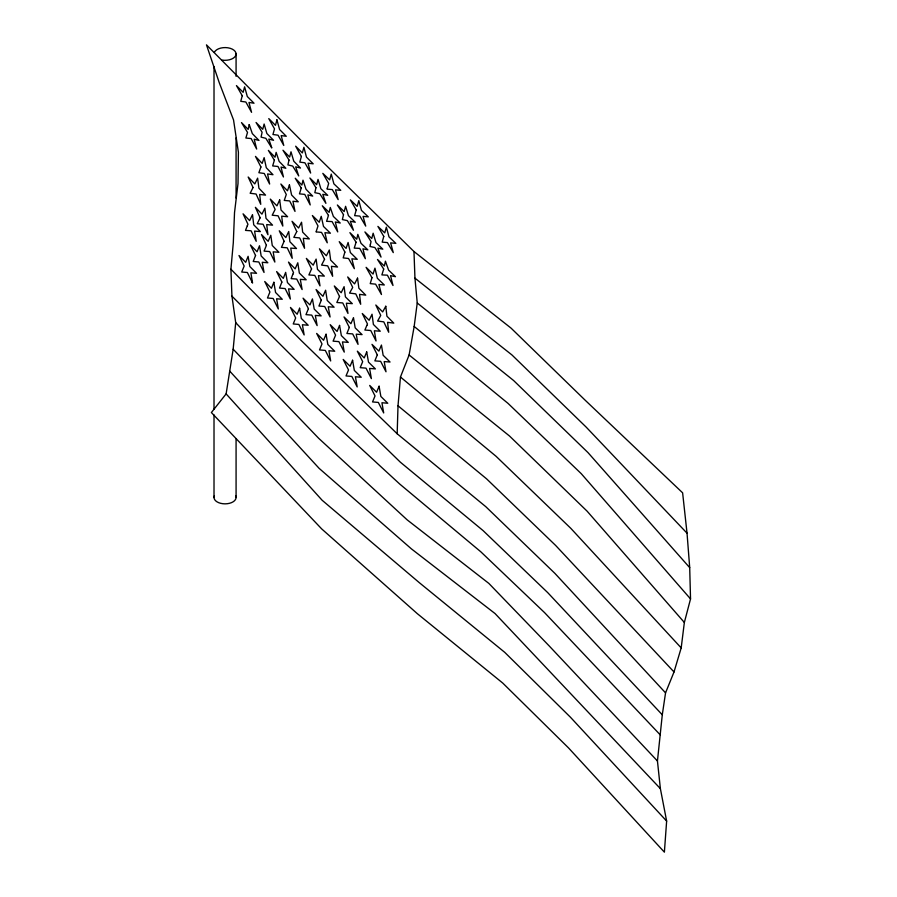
<?xml version="1.0" encoding="UTF-8"?>
<svg xmlns="http://www.w3.org/2000/svg" width="897" height="897" viewBox="0 0 897 897"><rect width="100%" height="100%" fill="white"/><g stroke="black" fill="none" stroke-linecap="round" stroke-linejoin="round"><path stroke-width="1.35" d="M665.552 692.865L554.884 573.362L485.804 506.693L397.169 433.767L398.01 405.792L400.454 377.032L409.099 354.988L414.167 326.463L417.24 302.984L414.952 278.16L413.977 251.53L310.956 150.393L206.467 44.85L219.317 82.872L233.534 119.94L238.411 152.288L238.008 183.571L234.521 212.634L233.298 242.84L230.91 269.235L231.942 296.167L235.709 322.64L233.164 349.213L226.122 393.884L211.389 412.542L321.653 528.882L417.262 613.615L502.78 683.099L568.53 747.919L664.385 852.15L666.639 821.08L660.383 788.654L657.445 760.992L662.289 714.797L665.552 692.865L674.017 671.965L681.193 647.903L684.355 622.473L690.533 598.927L689.703 567.655L687.035 533.188L682.617 492.823L585.315 400.354L511.055 328.123L413.977 251.53M316.103 231.74L318.009 225.943L312.38 215.515L319.242 222.265L321.238 216.323L323.503 226.448L330.399 233.198L324.905 232.704L327.259 242.807L321.507 232.39L316.271 231.908M252.158 282.185L252.573 283.015L247.381 272.509L241.73 272.026L244.175 266.028L238.994 255.522L245.688 262.316L248.11 256.318L249.826 266.51L256.531 273.305L250.88 272.823L252.461 282.364M271.634 147.713L265.826 138.317L261.061 137.106L262.103 132.274L256.06 122.485L262.743 129.291L264.122 124.021L266.869 133.496L273.551 140.291L268.786 139.08L271.769 147.814M414.952 278.16L511.907 354.92L586.178 427.118L687.035 533.188M417.24 302.984L513.622 380.53L587.995 452.604L689.703 567.655M409.099 354.988L509.518 436.02L587.098 511.167L684.355 622.473M414.167 326.463L508.027 403.381L581.222 473.65L690.533 598.927M398.01 405.792L486.566 478.83L555.669 545.477L674.017 671.965M400.454 377.032L496.041 456.281L570.795 528.322L681.193 647.903M397.169 433.767L301.235 340.535L230.91 269.235M231.942 296.167L310.844 374.868L400.354 462.19L483.046 530.564L547.753 592.659L662.289 714.797M233.164 349.213L318.682 438.308L407.171 519.868L488.854 583.409L549.368 646.12L657.445 760.992M660.327 734.968L544.602 612.662L480.792 551.778L399.77 484.077L309.611 401.06L235.709 322.64M660.383 788.654L495.054 613.559L411.465 548.919L319.119 468.346L229.643 371.044M666.639 821.08L570.481 717.264L504.776 652.377L419.381 582.725L322.135 500.257L226.122 393.884M236.079 53.943L236.079 76.335M236.079 137.891L236.079 198.058M236.079 438.711L236.079 497.476M214.013 66.535L214.013 409.335M214.013 414.93L214.013 497.476M235.698 495.828A11.033 6.369 0 0 1 225.046 503.845A11.033 6.369 0 0 1 214.394 495.828M214.394 52.295A11.033 6.369 0 0 1 227.905 47.799A11.033 6.369 0 0 1 235.698 55.592A11.033 6.369 0 0 1 222.187 60.099M289.013 160.014L287.926 164.902L292.725 166.091L298.723 175.935L295.685 166.831L300.473 168.042L293.79 161.236L290.998 151.806L289.653 157.031L282.97 150.236L289.013 160.014M249.231 124.582L248.189 129.403L241.506 122.597L247.527 132.397L245.868 138.026L251.171 138.564L256.665 149.059L254.187 139.226L258.986 140.425L252.315 133.608L249.231 124.582M370.371 244.567L369.945 246.473L374.856 247.527L381.046 257.103L377.895 248.155L382.817 249.175L375.978 242.582L373.152 233.22L371.75 238.512L364.911 231.919L371.055 241.562L370.371 244.567M328.47 215.392L326.598 221.312L332.092 221.593L337.732 231.908L335.332 221.963L340.232 223.028L333.381 216.457L330.287 207.454L329.154 212.376L322.303 205.783L328.47 215.392M356.087 242.224L354.237 248.11L359.731 248.379L365.359 258.706L362.949 248.794L367.848 249.859L360.986 243.289L357.825 234.364L356.748 239.23L349.897 232.648L356.087 242.224M383.703 269.055L381.875 274.908L387.369 275.177L392.998 285.493L390.554 275.626L395.454 276.691L388.603 270.12L385.43 261.206L384.365 266.05L377.502 259.48L383.703 269.055M274.381 160.238L272.666 165.934L277.958 166.472L283.452 176.978L281.041 167.066L285.84 168.266L279.169 161.438L276.141 152.355L275.054 157.222L268.382 150.404L274.381 160.238M301.235 188.078L299.452 193.864L304.756 194.391L310.205 204.953L307.895 194.896L312.694 196.107L306.023 189.278L302.995 180.185L301.908 185.062L295.236 178.245L301.235 188.078M315.957 187.731L314.825 192.664L319.758 193.685L325.903 203.339L322.797 194.324L327.719 195.344L320.879 188.751L318.031 179.4L316.652 184.67L309.869 177.998L315.957 187.731M343.506 214.641L342.374 219.586L347.307 220.606L353.452 230.249L350.346 221.234L355.268 222.254L348.428 215.661L345.592 206.31L344.201 211.591L337.362 204.998L343.506 214.641M276.926 119.839L275.469 125.345L268.775 118.606L274.504 128.843L272.946 134.516L278.048 135.189L283.766 145.437L281.187 135.604L286.278 136.277L279.595 129.516L276.926 119.839M242.257 95.732L240.755 101.316L245.845 101.989L251.564 112.327L248.974 102.46L254.019 103.222L247.303 96.495L244.612 86.818L243.154 92.324L236.438 85.585L242.257 95.732M301.381 156.459L299.822 162.122L304.913 162.794L310.631 173.054L308.063 163.22L313.199 163.815L306.471 157.132L303.904 147.299L302.345 152.961L295.662 146.2L301.381 156.459M327.304 188.303L327.08 189.132L332.294 189.592L338.158 199.616L335.523 189.872L340.748 190.332L333.897 183.851L331.262 174.108L329.659 179.849L322.819 173.368L328.672 183.392L327.304 188.303M356.221 209.909L354.64 215.628L359.854 216.099L365.718 226.111L363.072 216.39L368.286 216.861L361.446 210.38L358.811 200.625L357.208 206.366L350.357 199.885L356.221 209.909M383.781 236.416L382.2 242.123L387.414 242.594L393.278 252.606L390.632 242.885L395.846 243.356L388.995 236.886L386.36 227.154L384.757 232.884L377.906 226.403L383.781 236.416M344.897 252.068L343.181 257.888L348.529 258.493L354.349 268.685L351.848 258.818L357.253 259.334L350.368 252.573L348.103 242.459L346.107 248.402L339.223 241.652L344.897 252.068M371.975 277.722L370.226 283.62L375.608 284.147L381.472 294.53L378.926 284.461L384.308 284.988L377.357 278.238L374.957 268.147L373.051 274.067L366.099 267.328L371.975 277.722M289.428 184.86L287.5 190.792L280.862 183.997L286.3 194.47L284.259 200.423L289.675 200.928L295.012 211.412L292.949 201.264L298.252 201.791L291.603 194.997L289.428 184.86M260.926 166.954L258.874 172.717L264.256 173.48L269.627 184.042L267.586 173.951L272.968 174.713L266.286 167.717L264.144 157.637L262.159 163.4L255.477 156.403L260.926 166.954M292.826 274.303L291.155 278.619L296.739 279.079L302.121 289.563L300.304 279.359L306.191 279.786L299.329 273.036L297.793 262.787L295.158 268.853L288.498 262.081L293.532 272.598L292.826 274.303M247.314 225.752L245.498 230.394L251.082 230.798L256.206 241.293L254.613 231.101L260.377 231.594L253.728 224.799L252.506 214.63L249.624 220.606L243.065 213.822L247.964 224.306L247.314 225.752M255.555 255.477L253.212 261.476L258.796 261.969L264.043 272.464L262.249 262.272L267.844 262.765L261.162 255.97L259.513 245.756L257.058 251.765L250.409 244.971L255.555 255.477M273.854 282.286L271.432 288.285L264.727 281.49L269.919 291.985L267.485 297.983L273.125 298.477L278.317 308.983L276.624 298.779L282.263 299.273L275.57 292.478L273.854 282.286M281.871 282.073L279.528 288.072L285.111 288.565L290.359 299.06L288.565 288.868L294.16 289.361L287.455 282.566L285.661 272.363L283.317 278.362L276.624 271.567L281.871 282.073M299.598 308.243L297.176 314.242L290.471 307.447L295.674 317.953L293.229 323.952L298.88 324.445L304.15 334.951L302.39 324.748L308.198 325.241L301.314 318.446L299.598 308.243M266.409 245.33L264.088 251.104L269.705 251.564L274.852 262.07L273.181 251.844L278.922 252.292L272.273 245.52L270.793 235.272L268.158 241.327L261.498 234.554L266.409 245.33M321.283 300.226L318.928 306.056L324.692 306.494L330.085 316.977L328.268 306.763L334.11 307.2L327.214 300.45L325.611 290.224L322.954 296.279L316.069 289.529L321.283 300.226M349.325 327.439L346.892 333.471L352.667 333.908L358.049 344.381L356.232 334.177L362.074 334.615L355.178 327.865L353.474 317.639L350.918 323.694L344.022 316.944L349.337 327.427M377.301 354.842L374.868 360.874L380.631 361.323L386.013 371.795L384.196 361.592L390.038 362.018L383.142 355.279L381.438 345.053L378.882 351.108L371.986 344.358L377.301 354.842M308.433 308.635L305.967 314.645L311.764 315.116L317.134 325.6L315.34 315.408L321.137 315.879L314.23 309.106L312.425 298.914L309.958 304.924L303.051 298.152L308.433 308.635M339.559 325.42L337.104 331.43L330.186 324.658L335.579 335.142L333.09 341.152L338.887 341.622L344.257 352.117L342.475 341.914L348.283 342.385L341.365 335.613L339.559 325.42M366.705 351.927L364.227 357.937L357.331 351.164L362.691 361.659L360.202 367.669L366.01 368.14L371.38 378.624L369.598 368.432L375.395 368.902L368.499 362.13L366.705 351.927M326.06 334.245L323.559 340.243L316.652 333.437L322.012 343.943L319.5 349.942L325.319 350.435L330.668 360.953L328.907 350.749L334.727 351.243L327.82 344.448L326.06 334.245M352.577 360.246L350.077 366.234L343.181 359.439L348.529 369.945L346.018 375.944L351.837 376.437L357.185 386.943L355.425 376.751L361.244 377.245L354.337 370.439L352.577 360.246M379.095 386.237L376.594 392.236L369.699 385.43L375.047 395.947L372.535 401.934L378.343 402.439L383.692 412.945L381.943 402.742L387.762 403.246L380.855 396.44L379.095 386.237M366.851 325.432L364.888 330.051L370.741 330.5L376.045 340.983L374.352 330.769L380.25 331.217L373.387 324.456L372.042 314.219L369.138 320.274L362.276 313.513L367.478 324.008L366.851 325.432M284.114 241.304L281.467 247.348L287.219 247.807L292.231 258.314L290.763 248.088L296.515 248.536L289.899 241.753L288.722 231.504L285.84 237.57L279.259 230.787L284.114 241.304M311.562 268.898L308.882 274.942L314.78 275.39L319.994 285.885L318.435 275.659L324.333 276.108L317.471 269.347L316.125 259.087L313.221 265.164L306.359 258.403L311.562 268.898M339.526 296.459L336.835 302.502L342.744 302.939L347.969 313.434L346.388 303.22L352.297 303.657L345.423 296.896L344.089 286.659L341.185 292.725L334.312 285.964L339.526 296.459M279.673 199.919L276.938 205.85L270.289 199.089L275.144 209.45L272.195 215.224L278.081 215.796L282.824 226.078L281.714 216.155L287.601 216.738L281.03 210.021L279.673 199.919M253.055 187.518L250.151 193.259L256.082 194.01L260.747 204.325L259.693 194.436L265.546 195.12L258.908 188.213L257.63 178.133L254.804 183.93L248.166 177.012L253.055 187.518M260.141 217.78L257.226 223.689L263.079 224.25L267.934 234.711L266.701 224.586L272.553 225.136L265.994 218.341L264.895 208.227L261.946 214.136L255.387 207.33L260.141 217.78M296.772 231.572L293.824 237.346L299.71 237.929L304.543 248.278L303.343 238.277L309.319 238.938L302.659 232.144L301.549 222.221L298.6 227.995L292.03 221.29L296.772 231.572M324.546 259.356L321.563 265.097L327.685 265.86L332.652 276.298L331.453 266.308L337.541 267.037L330.634 260.085L329.311 250.005L326.362 255.78L319.455 248.817L324.546 259.356M357.544 278.137L354.595 283.912L347.688 276.949L352.712 287.432L349.583 293.084L355.761 293.868L360.684 304.274L359.574 294.351L365.741 295.147L358.867 288.217L357.544 278.137M385.777 306.258L382.671 311.921L375.821 305.002L380.743 315.408L377.615 321.059L383.781 321.844L388.704 332.249L387.594 322.326L393.772 323.122L386.91 316.204L385.777 306.258"/></g></svg>
